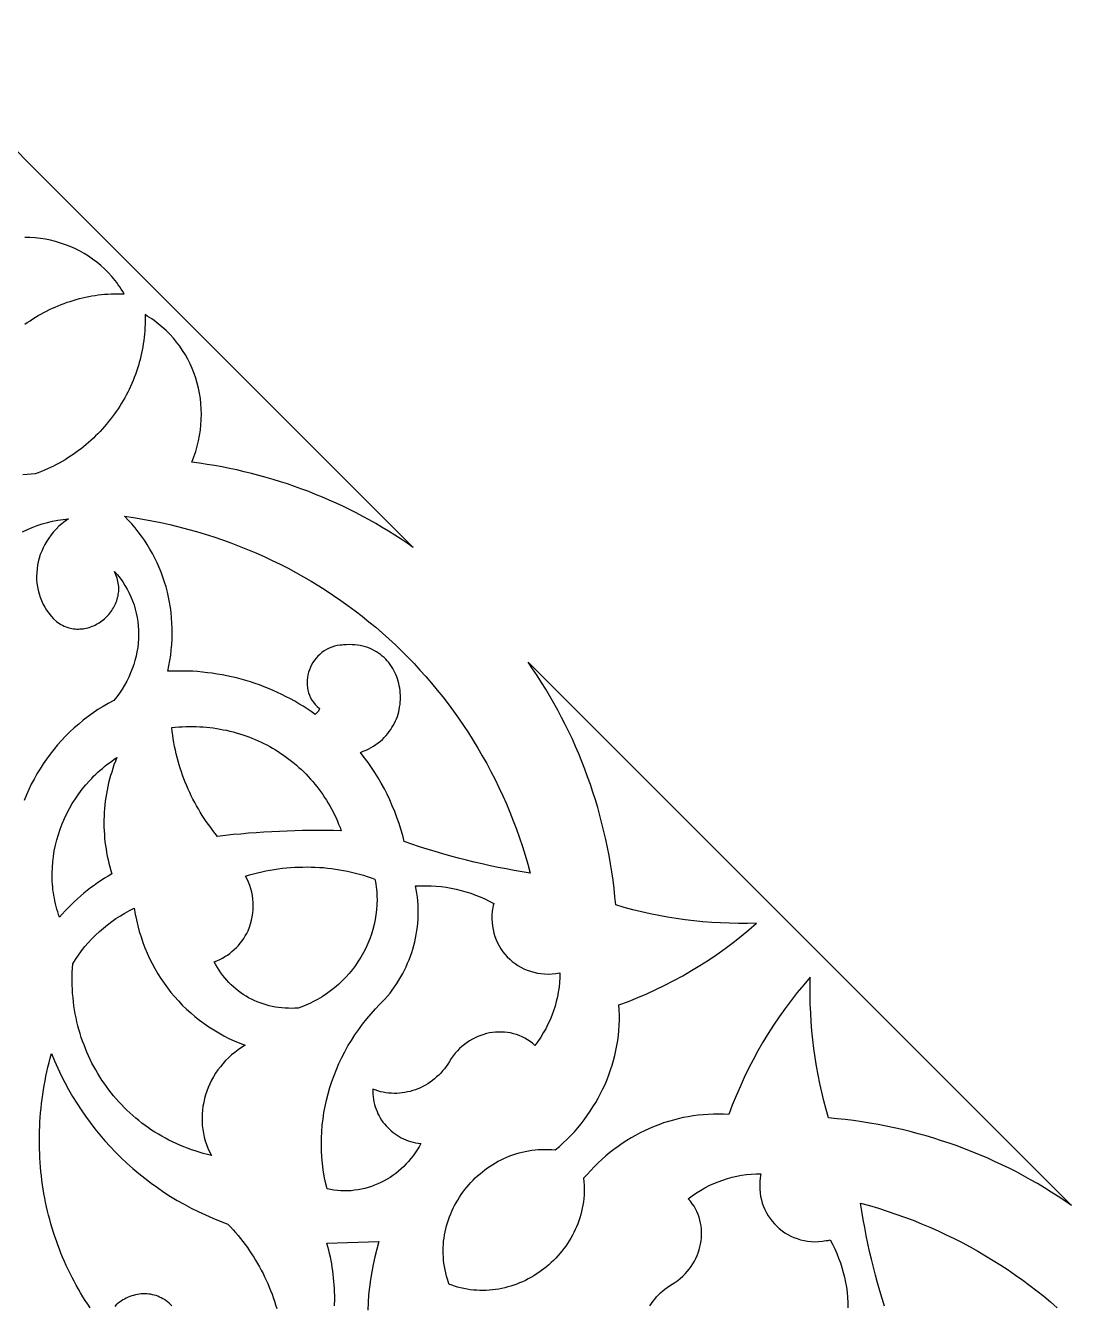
# Model space of a CAD drawing. Extents: x 1908 to 2928, y -299 to 721.
# Drawn here: x 2110.3 to 2210.1, y -57.4 to 64.8 of the extents above; entities that cross this region are included whole.
import ezdxf

# ---------------------------------------------------------------- set-up
doc = ezdxf.new("R2010")
doc.units = 0
doc.layers.add('BITMAP_LAYER', color=18, linetype='CONTINUOUS')

msp = doc.modelspace()

# ---------------------------------------------------------------- linework, layer by layer
at = {"layer": 'BITMAP_LAYER'}
for points in [[(2097.51, 64.77), (2122.42, 39.86), (2147.33, 14.96), (2146.75, 15.36), (2146.16, 15.76), (2145.56, 16.14), (2144.96, 16.52), (2144.36, 16.88), (2143.75, 17.24), (2143.13, 17.59), (2142.51, 17.93), (2141.88, 18.26), (2141.25, 18.58), (2140.61, 18.89), (2139.97, 19.19), (2139.32, 19.48), (2138.67, 19.76), (2138.01, 20.03), (2137.35, 20.29), (2136.68, 20.54), (2136.01, 20.78), (2135.34, 21.02), (2134.66, 21.24), (2133.97, 21.45), (2133.28, 21.65), (2132.59, 21.84), (2131.9, 22.02), (2131.2, 22.19), (2130.5, 22.36), (2129.79, 22.51), (2129.08, 22.65), (2128.37, 22.77), (2127.65, 22.89), (2126.93, 23), (2126.21, 23.1), (2126.31, 23.35), (2126.4, 23.61), (2126.49, 23.86), (2126.57, 24.11), (2126.65, 24.37), (2126.72, 24.63), (2126.84, 25.14), (2126.94, 25.65), (2127.01, 26.16), (2127.07, 26.67), (2127.1, 27.18), (2127.11, 27.69), (2127.1, 28.19), (2127.06, 28.69), (2127.01, 29.19), (2126.93, 29.68), (2126.83, 30.17), (2126.72, 30.65), (2126.58, 31.12), (2126.42, 31.58), (2126.24, 32.04), (2126.04, 32.49), (2125.82, 32.93), (2125.58, 33.35), (2125.32, 33.77), (2125.05, 34.17), (2124.75, 34.57), (2124.44, 34.95), (2124.1, 35.31), (2123.75, 35.66), (2123.38, 36), (2123, 36.32), (2122.59, 36.62), (2122.38, 36.77), (2122.17, 36.91), (2121.95, 37.05), (2121.73, 37.18), (2121.74, 36.87), (2121.74, 36.56), (2121.74, 36.25), (2121.72, 35.94), (2121.71, 35.63), (2121.68, 35.32), (2121.65, 35.02), (2121.61, 34.71), (2121.57, 34.41), (2121.52, 34.11), (2121.47, 33.8), (2121.41, 33.51), (2121.34, 33.21), (2121.26, 32.91), (2121.18, 32.62), (2121.1, 32.32), (2121.01, 32.03), (2120.91, 31.74), (2120.81, 31.46), (2120.7, 31.17), (2120.59, 30.89), (2120.47, 30.61), (2120.34, 30.33), (2120.22, 30.05), (2120.08, 29.78), (2119.94, 29.51), (2119.79, 29.24), (2119.64, 28.98), (2119.49, 28.72), (2119.33, 28.46), (2119.16, 28.2), (2118.99, 27.95), (2118.81, 27.7), (2118.63, 27.45), (2118.45, 27.21), (2118.26, 26.97), (2118.06, 26.73), (2117.86, 26.5), (2117.66, 26.27), (2117.45, 26.04), (2117.24, 25.82), (2117.02, 25.61), (2116.8, 25.39), (2116.57, 25.18), (2116.34, 24.98), (2116.11, 24.78), (2115.87, 24.58), (2115.63, 24.39), (2115.38, 24.2), (2115.13, 24.02), (2114.88, 23.84), (2114.62, 23.66), (2114.36, 23.5), (2114.1, 23.33), (2113.83, 23.17), (2113.55, 23.02), (2113.28, 22.87), (2113, 22.73), (2112.72, 22.59), (2112.43, 22.45), (2112.14, 22.33), (2111.85, 22.21), (2111.55, 22.09), (2111.25, 21.98), (2110.86, 21.96), (2110.47, 21.93), (2110.08, 21.89)], [(2110.25, 36.26), (2110.5, 36.43), (2110.76, 36.6), (2111.01, 36.77), (2111.27, 36.93), (2111.53, 37.09), (2111.8, 37.24), (2112.07, 37.38), (2112.34, 37.52), (2112.61, 37.66), (2112.89, 37.79), (2113.16, 37.91), (2113.45, 38.03), (2113.73, 38.14), (2114.01, 38.25), (2114.3, 38.36), (2114.59, 38.45), (2114.88, 38.54), (2115.17, 38.63), (2115.47, 38.71), (2115.76, 38.78), (2116.06, 38.85), (2116.36, 38.91), (2116.66, 38.97), (2116.97, 39.01), (2117.27, 39.06), (2117.57, 39.09), (2117.88, 39.13), (2118.19, 39.15), (2118.5, 39.17), (2118.8, 39.18), (2119.11, 39.18), (2119.42, 39.18), (2119.74, 39.17), (2119.6, 39.39), (2119.47, 39.61), (2119.33, 39.83), (2119.18, 40.03), (2119.03, 40.24), (2118.88, 40.44), (2118.56, 40.83), (2118.22, 41.2), (2117.87, 41.55), (2117.5, 41.88), (2117.12, 42.19), (2116.73, 42.49), (2116.33, 42.77), (2115.91, 43.02), (2115.48, 43.26), (2115.04, 43.48), (2114.6, 43.68), (2114.14, 43.86), (2113.68, 44.02), (2113.2, 44.16), (2112.72, 44.28), (2112.24, 44.38), (2111.75, 44.45), (2111.25, 44.51), (2110.75, 44.54), (2110.25, 44.55)], [(2110.05, 16.46), (2110.51, 16.67), (2110.97, 16.87), (2111.44, 17.05), (2111.92, 17.21), (2112.41, 17.35), (2112.91, 17.47), (2113.41, 17.56), (2113.92, 17.64), (2114.17, 17.66), (2114.43, 17.69), (2114.11, 17.46), (2113.8, 17.23), (2113.52, 16.98), (2113.25, 16.72), (2113, 16.44), (2112.76, 16.16), (2112.55, 15.86), (2112.35, 15.56), (2112.17, 15.25), (2112.01, 14.93), (2111.87, 14.61), (2111.74, 14.28), (2111.64, 13.94), (2111.55, 13.6), (2111.48, 13.26), (2111.43, 12.92), (2111.4, 12.57), (2111.39, 12.23), (2111.39, 11.88), (2111.42, 11.54), (2111.47, 11.2), (2111.53, 10.87), (2111.62, 10.53), (2111.72, 10.21), (2111.85, 9.89), (2111.99, 9.57), (2112.16, 9.27), (2112.34, 8.97), (2112.54, 8.69), (2112.77, 8.41), (2113.01, 8.14), (2113.28, 7.89), (2113.42, 7.79), (2113.57, 7.69), (2113.71, 7.61), (2113.86, 7.53), (2114.01, 7.46), (2114.16, 7.39), (2114.31, 7.34), (2114.46, 7.29), (2114.61, 7.26), (2114.76, 7.22), (2114.91, 7.2), (2115.06, 7.18), (2115.22, 7.17), (2115.37, 7.17), (2115.52, 7.18), (2115.67, 7.19), (2115.82, 7.2), (2115.97, 7.23), (2116.11, 7.26), (2116.26, 7.29), (2116.4, 7.33), (2116.55, 7.38), (2116.69, 7.44), (2116.83, 7.49), (2116.96, 7.56), (2117.1, 7.63), (2117.36, 7.78), (2117.61, 7.95), (2117.85, 8.14), (2118.07, 8.35), (2118.28, 8.57), (2118.47, 8.81), (2118.56, 8.93), (2118.64, 9.06), (2118.72, 9.19), (2118.79, 9.32), (2118.86, 9.46), (2118.93, 9.59), (2118.98, 9.73), (2119.04, 9.88), (2119.08, 10.02), (2119.12, 10.17), (2119.16, 10.31), (2119.18, 10.46), (2119.2, 10.62), (2119.22, 10.77), (2119.23, 10.92), (2119.23, 11.08), (2119.22, 11.23), (2119.21, 11.39), (2119.18, 11.55), (2119.15, 11.71), (2119.12, 11.87), (2119.07, 12.03), (2119.02, 12.18), (2118.96, 12.34), (2118.88, 12.5), (2118.81, 12.66), (2119.09, 12.34), (2119.35, 12.02), (2119.6, 11.68), (2119.82, 11.33), (2120.03, 10.97), (2120.22, 10.61), (2120.39, 10.24), (2120.55, 9.86), (2120.68, 9.47), (2120.8, 9.08), (2120.9, 8.68), (2120.98, 8.28), (2121.04, 7.88), (2121.08, 7.47), (2121.11, 7.06), (2121.12, 6.65), (2121.1, 6.24), (2121.07, 5.83), (2121.03, 5.41), (2120.96, 5), (2120.88, 4.59), (2120.77, 4.18), (2120.65, 3.78), (2120.51, 3.37), (2120.36, 2.98), (2120.18, 2.58), (2119.99, 2.2), (2119.77, 1.81), (2119.54, 1.44), (2119.29, 1.07), (2119.03, 0.71), (2118.74, 0.36), (2118.23, 0.08), (2117.73, -0.21), (2117.24, -0.52), (2116.76, -0.84), (2116.3, -1.18), (2115.84, -1.53), (2115.4, -1.89), (2114.97, -2.27), (2114.55, -2.65), (2114.15, -3.05), (2113.76, -3.47), (2113.38, -3.89), (2113.02, -4.33), (2112.67, -4.77), (2112.33, -5.23), (2112.01, -5.69), (2111.71, -6.17), (2111.42, -6.65), (2111.14, -7.14), (2110.88, -7.64), (2110.64, -8.15), (2110.41, -8.66), (2110.2, -9.19)], [(2116.5, -57.62), (2116.26, -57.27), (2116.03, -56.91), (2115.8, -56.55), (2115.58, -56.19), (2115.37, -55.82), (2115.16, -55.45), (2114.96, -55.08), (2114.77, -54.71), (2114.58, -54.33), (2114.39, -53.95), (2114.21, -53.57), (2114.04, -53.18), (2113.87, -52.79), (2113.71, -52.4), (2113.56, -52.01), (2113.41, -51.61), (2113.27, -51.21), (2113.13, -50.81), (2113, -50.41), (2112.87, -50.01), (2112.75, -49.6), (2112.64, -49.19), (2112.53, -48.78), (2112.43, -48.37), (2112.34, -47.96), (2112.25, -47.54), (2112.17, -47.13), (2112.09, -46.71), (2112.02, -46.29), (2111.95, -45.87), (2111.9, -45.44), (2111.84, -45.02), (2111.8, -44.6), (2111.76, -44.17), (2111.72, -43.74), (2111.7, -43.31), (2111.68, -42.89), (2111.66, -42.46), (2111.65, -42.02), (2111.65, -41.59), (2111.65, -41.16), (2111.66, -40.73), (2111.68, -40.29), (2111.7, -39.86), (2111.73, -39.43), (2111.76, -38.99), (2111.81, -38.56), (2111.85, -38.12), (2111.91, -37.69), (2111.97, -37.25), (2112.04, -36.82), (2112.11, -36.38), (2112.19, -35.95), (2112.27, -35.51), (2112.37, -35.08), (2112.47, -34.64), (2112.57, -34.21), (2112.68, -33.77), (2112.8, -33.34), (2113.1, -34.05), (2113.41, -34.75), (2113.74, -35.43), (2114.08, -36.11), (2114.44, -36.78), (2114.82, -37.43), (2115.22, -38.07), (2115.63, -38.7), (2116.06, -39.32), (2116.5, -39.93), (2116.95, -40.52), (2117.43, -41.1), (2117.91, -41.67), (2118.41, -42.22), (2118.93, -42.76), (2119.46, -43.29), (2120, -43.8), (2120.56, -44.3), (2121.13, -44.78), (2121.71, -45.25), (2122.31, -45.7), (2122.92, -46.14), (2123.54, -46.56), (2124.17, -46.97), (2124.81, -47.36), (2125.47, -47.73), (2126.13, -48.09), (2126.81, -48.43), (2127.5, -48.75), (2128.2, -49.06), (2128.91, -49.35), (2129.62, -49.62), (2129.88, -49.89), (2130.13, -50.16), (2130.37, -50.43), (2130.61, -50.71), (2130.84, -50.99), (2131.06, -51.28), (2131.28, -51.57), (2131.5, -51.86), (2131.7, -52.16), (2131.9, -52.46), (2132.1, -52.76), (2132.29, -53.07), (2132.47, -53.38), (2132.65, -53.69), (2132.82, -54.01), (2132.99, -54.33), (2133.14, -54.65), (2133.3, -54.97), (2133.44, -55.3), (2133.58, -55.63), (2133.72, -55.96), (2133.85, -56.3), (2133.97, -56.64), (2134.08, -56.98), (2134.19, -57.32), (2134.3, -57.66)], [(2169.91, -57.42), (2170.06, -57.2), (2170.21, -56.98), (2170.38, -56.77), (2170.55, -56.57), (2170.73, -56.37), (2170.93, -56.18), (2171.13, -56), (2171.34, -55.82), (2171.56, -55.66), (2171.79, -55.5), (2172.03, -55.35), (2172.3, -55.18), (2172.57, -55), (2172.81, -54.8), (2173.05, -54.6), (2173.27, -54.38), (2173.47, -54.15), (2173.67, -53.92), (2173.84, -53.68), (2174.01, -53.42), (2174.16, -53.17), (2174.29, -52.9), (2174.42, -52.63), (2174.52, -52.36), (2174.61, -52.08), (2174.69, -51.8), (2174.75, -51.52), (2174.8, -51.23), (2174.83, -50.95), (2174.84, -50.66), (2174.84, -50.37), (2174.83, -50.09), (2174.8, -49.8), (2174.75, -49.52), (2174.68, -49.24), (2174.6, -48.96), (2174.51, -48.69), (2174.39, -48.43), (2174.26, -48.17), (2174.12, -47.91), (2173.95, -47.67), (2173.77, -47.43), (2173.57, -47.2), (2173.96, -46.91), (2174.35, -46.65), (2174.75, -46.4), (2175.16, -46.17), (2175.58, -45.95), (2176, -45.75), (2176.43, -45.58), (2176.87, -45.42), (2177.31, -45.27), (2177.76, -45.15), (2178.21, -45.05), (2178.66, -44.96), (2179.12, -44.9), (2179.58, -44.85), (2180.04, -44.82), (2180.5, -44.82), (2180.47, -45), (2180.44, -45.19), (2180.4, -45.56), (2180.39, -45.92), (2180.39, -46.27), (2180.42, -46.62), (2180.48, -46.97), (2180.55, -47.3), (2180.64, -47.62), (2180.75, -47.94), (2180.88, -48.24), (2181.03, -48.54), (2181.2, -48.82), (2181.38, -49.09), (2181.58, -49.35), (2181.79, -49.6), (2182.02, -49.83), (2182.26, -50.05), (2182.52, -50.25), (2182.78, -50.44), (2183.06, -50.61), (2183.36, -50.76), (2183.66, -50.89), (2183.97, -51.01), (2184.29, -51.11), (2184.62, -51.19), (2184.96, -51.24), (2185.3, -51.28), (2185.65, -51.3), (2186.01, -51.29), (2186.37, -51.26), (2186.55, -51.23), (2186.74, -51.2), (2186.92, -51.17), (2187.11, -51.13), (2187.34, -51.55), (2187.55, -51.98), (2187.74, -52.42), (2187.92, -52.86), (2188.09, -53.31), (2188.24, -53.77), (2188.37, -54.23), (2188.48, -54.7), (2188.58, -55.18), (2188.66, -55.65), (2188.72, -56.13), (2188.77, -56.62), (2188.8, -57.11), (2188.81, -57.6)], [(2192.29, -57.46), (2192.06, -56.72), (2191.84, -55.98), (2191.63, -55.23), (2191.43, -54.49), (2191.24, -53.73), (2191.06, -52.98), (2190.88, -52.22), (2190.71, -51.46), (2190.56, -50.7), (2190.41, -49.94), (2190.27, -49.17), (2190.14, -48.4), (2190.02, -47.63), (2190.87, -47.86), (2191.72, -48.11), (2192.55, -48.38), (2193.38, -48.66), (2194.2, -48.95), (2195.02, -49.26), (2195.82, -49.58), (2196.62, -49.92), (2197.41, -50.26), (2198.19, -50.63), (2198.96, -51), (2199.72, -51.39), (2200.47, -51.8), (2201.22, -52.21), (2201.95, -52.64), (2202.68, -53.08), (2203.39, -53.53), (2204.1, -54), (2204.8, -54.48), (2205.49, -54.97), (2206.16, -55.47), (2206.83, -55.99), (2207.49, -56.51), (2208.13, -57.05), (2208.77, -57.6)], [(2139.81, -57.43), (2139.83, -56.76), (2139.83, -56.43), (2139.82, -56.09), (2139.8, -55.76), (2139.79, -55.42), (2139.76, -55.09), (2139.73, -54.76), (2139.69, -54.42), (2139.65, -54.09), (2139.6, -53.76), (2139.55, -53.42), (2139.48, -53.09), (2139.42, -52.76), (2139.34, -52.43), (2139.27, -52.1), (2139.18, -51.78), (2139.09, -51.45), (2144.05, -51.29), (2143.84, -52.01), (2143.66, -52.73), (2143.5, -53.46), (2143.36, -54.19), (2143.25, -54.92), (2143.15, -55.65), (2143.07, -56.38), (2143.02, -57.11), (2142.99, -57.85)], [(2124.3, -57.43), (2124.17, -57.3), (2124.03, -57.17), (2123.89, -57.05), (2123.74, -56.94), (2123.59, -56.83), (2123.44, -56.74), (2123.28, -56.65), (2123.11, -56.58), (2122.95, -56.51), (2122.78, -56.45), (2122.61, -56.4), (2122.43, -56.36), (2122.26, -56.32), (2122.08, -56.3), (2121.9, -56.28), (2121.72, -56.28), (2121.54, -56.28), (2121.36, -56.29), (2121.18, -56.31), (2121, -56.34), (2120.82, -56.37), (2120.64, -56.42), (2120.46, -56.47), (2120.28, -56.53), (2120.11, -56.6), (2119.94, -56.68), (2119.77, -56.77), (2119.61, -56.86), (2119.44, -56.97), (2119.29, -57.08), (2119.13, -57.2), (2118.98, -57.33), (2118.84, -57.47)]]:
    msp.add_lwpolyline(points, dxfattribs=at)
for points in [[(2120.64, 17.81), (2121.52, 17.66), (2122.39, 17.5), (2123.25, 17.33), (2124.11, 17.14), (2124.96, 16.93), (2125.8, 16.71), (2126.64, 16.48), (2127.47, 16.23), (2128.3, 15.97), (2129.11, 15.69), (2129.92, 15.4), (2130.72, 15.09), (2131.52, 14.77), (2132.31, 14.44), (2133.09, 14.09), (2133.86, 13.73), (2134.62, 13.36), (2135.38, 12.97), (2136.12, 12.57), (2136.86, 12.16), (2137.59, 11.73), (2138.31, 11.29), (2139.02, 10.84), (2139.73, 10.38), (2140.42, 9.9), (2141.1, 9.41), (2141.78, 8.91), (2142.44, 8.4), (2143.1, 7.87), (2143.75, 7.34), (2144.38, 6.79), (2145.01, 6.23), (2145.62, 5.66), (2146.22, 5.08), (2146.82, 4.48), (2147.4, 3.88), (2147.97, 3.26), (2148.53, 2.64), (2149.08, 2), (2149.62, 1.35), (2150.15, 0.7), (2150.66, 0.03), (2151.16, -0.65), (2151.65, -1.33), (2152.13, -2.03), (2152.6, -2.74), (2153.05, -3.46), (2153.49, -4.18), (2153.92, -4.92), (2154.34, -5.66), (2154.74, -6.41), (2155.13, -7.18), (2155.51, -7.95), (2155.87, -8.73), (2156.22, -9.51), (2156.55, -10.31), (2156.87, -11.12), (2157.18, -11.93), (2157.47, -12.75), (2157.75, -13.58), (2158.02, -14.42), (2158.27, -15.26), (2158.5, -16.11), (2157.73, -15.99), (2156.96, -15.86), (2156.2, -15.72), (2155.43, -15.57), (2154.67, -15.42), (2153.91, -15.25), (2153.15, -15.08), (2152.4, -14.89), (2151.65, -14.7), (2150.9, -14.5), (2150.15, -14.29), (2149.41, -14.07), (2148.67, -13.84), (2147.93, -13.6), (2147.2, -13.36), (2146.47, -13.1), (2146.32, -12.52), (2146.15, -11.94), (2145.97, -11.37), (2145.77, -10.8), (2145.56, -10.24), (2145.33, -9.69), (2145.09, -9.14), (2144.84, -8.6), (2144.57, -8.07), (2144.28, -7.55), (2143.98, -7.04), (2143.67, -6.53), (2143.35, -6.03), (2143.01, -5.55), (2142.65, -5.07), (2142.29, -4.6), (2142.56, -4.49), (2142.82, -4.38), (2143.08, -4.26), (2143.32, -4.13), (2143.55, -3.99), (2143.77, -3.84), (2143.98, -3.69), (2144.19, -3.52), (2144.38, -3.36), (2144.56, -3.18), (2144.73, -3), (2144.89, -2.81), (2145.04, -2.62), (2145.18, -2.42), (2145.3, -2.22), (2145.42, -2.02), (2145.53, -1.81), (2145.63, -1.6), (2145.73, -1.38), (2145.81, -1.16), (2145.88, -0.94), (2145.94, -0.72), (2145.99, -0.49), (2146.03, -0.27), (2146.07, -0.04), (2146.09, 0.19), (2146.11, 0.42), (2146.11, 0.64), (2146.11, 0.87), (2146.09, 1.1), (2146.07, 1.32), (2146.04, 1.54), (2146, 1.77), (2145.95, 1.99), (2145.9, 2.2), (2145.83, 2.41), (2145.75, 2.62), (2145.67, 2.83), (2145.58, 3.03), (2145.48, 3.23), (2145.37, 3.42), (2145.25, 3.61), (2145.13, 3.79), (2144.99, 3.97), (2144.85, 4.13), (2144.7, 4.3), (2144.54, 4.45), (2144.37, 4.6), (2144.2, 4.74), (2144.02, 4.87), (2143.82, 5), (2143.63, 5.11), (2143.42, 5.22), (2143.21, 5.31), (2142.98, 5.4), (2142.76, 5.47), (2142.52, 5.54), (2142.27, 5.59), (2142.02, 5.63), (2141.76, 5.66), (2141.5, 5.68), (2141.22, 5.69), (2140.94, 5.68), (2140.66, 5.66), (2140.51, 5.65), (2140.36, 5.64), (2140.08, 5.59), (2139.81, 5.53), (2139.55, 5.44), (2139.3, 5.34), (2139.06, 5.22), (2138.83, 5.08), (2138.62, 4.93), (2138.42, 4.76), (2138.23, 4.58), (2138.06, 4.39), (2137.9, 4.19), (2137.76, 3.98), (2137.63, 3.76), (2137.52, 3.53), (2137.42, 3.29), (2137.34, 3.05), (2137.28, 2.81), (2137.23, 2.56), (2137.2, 2.32), (2137.19, 2.07), (2137.2, 1.82), (2137.23, 1.57), (2137.27, 1.33), (2137.34, 1.08), (2137.43, 0.85), (2137.53, 0.62), (2137.66, 0.4), (2137.81, 0.18), (2137.98, -0.02), (2138.17, -0.22), (2138.39, -0.4), (2138.36, -0.49), (2138.32, -0.57), (2138.28, -0.65), (2138.22, -0.72), (2138.17, -0.79), (2138.1, -0.86), (2138.04, -0.92), (2137.96, -0.97), (2137.58, -0.71), (2137.2, -0.45), (2136.81, -0.19), (2136.42, 0.05), (2136.02, 0.28), (2135.61, 0.51), (2135.21, 0.72), (2134.79, 0.93), (2134.38, 1.13), (2133.95, 1.32), (2133.53, 1.5), (2133.1, 1.67), (2132.67, 1.84), (2132.23, 1.99), (2131.79, 2.13), (2131.34, 2.27), (2130.9, 2.39), (2130.45, 2.51), (2129.99, 2.62), (2129.54, 2.72), (2129.08, 2.81), (2128.62, 2.88), (2128.15, 2.95), (2127.69, 3.01), (2127.22, 3.07), (2126.75, 3.11), (2126.28, 3.14), (2125.81, 3.16), (2125.33, 3.17), (2124.85, 3.17), (2124.38, 3.17), (2123.9, 3.15), (2124.01, 3.66), (2124.1, 4.18), (2124.18, 4.69), (2124.24, 5.2), (2124.28, 5.71), (2124.31, 6.23), (2124.32, 6.73), (2124.32, 7.24), (2124.3, 7.75), (2124.27, 8.25), (2124.22, 8.75), (2124.15, 9.24), (2124.07, 9.74), (2123.98, 10.23), (2123.87, 10.71), (2123.74, 11.19), (2123.6, 11.66), (2123.44, 12.13), (2123.27, 12.6), (2123.09, 13.05), (2122.89, 13.5), (2122.67, 13.95), (2122.45, 14.38), (2122.2, 14.81), (2121.95, 15.23), (2121.68, 15.65), (2121.39, 16.05), (2121.09, 16.45), (2120.78, 16.84), (2120.46, 17.21), (2120.12, 17.58), (2119.76, 17.94)], [(2184.21, -21.92), (2210.13, -47.85), (2209.5, -47.41), (2208.86, -46.98), (2208.21, -46.57), (2207.56, -46.16), (2206.9, -45.76), (2206.23, -45.38), (2205.56, -45.01), (2204.88, -44.64), (2204.19, -44.29), (2203.5, -43.95), (2202.8, -43.63), (2202.09, -43.31), (2201.38, -43.01), (2200.67, -42.71), (2199.94, -42.43), (2199.22, -42.16), (2198.48, -41.9), (2197.75, -41.66), (2197.01, -41.42), (2196.26, -41.2), (2195.51, -40.99), (2194.75, -40.79), (2193.99, -40.6), (2193.23, -40.43), (2192.46, -40.27), (2191.68, -40.12), (2190.91, -39.98), (2190.13, -39.86), (2189.34, -39.74), (2188.56, -39.64), (2187.77, -39.56), (2186.97, -39.48), (2186.74, -38.67), (2186.52, -37.85), (2186.32, -37.03), (2186.14, -36.21), (2185.97, -35.38), (2185.82, -34.54), (2185.68, -33.71), (2185.56, -32.86), (2185.46, -32.02), (2185.38, -31.17), (2185.31, -30.32), (2185.26, -29.47), (2185.22, -28.62), (2185.2, -27.76), (2185.2, -26.9), (2185.22, -26.04), (2184.59, -26.77), (2183.98, -27.52), (2183.39, -28.28), (2182.81, -29.05), (2182.25, -29.84), (2181.72, -30.63), (2181.2, -31.44), (2180.7, -32.26), (2180.22, -33.09), (2179.76, -33.93), (2179.32, -34.78), (2178.9, -35.64), (2178.51, -36.51), (2178.13, -37.39), (2177.77, -38.27), (2177.44, -39.17), (2176.95, -39.14), (2176.46, -39.13), (2175.98, -39.13), (2175.49, -39.15), (2175.01, -39.18), (2174.52, -39.23), (2174.04, -39.29), (2173.57, -39.37), (2173.09, -39.46), (2172.62, -39.57), (2172.15, -39.69), (2171.68, -39.83), (2171.22, -39.97), (2170.76, -40.14), (2170.31, -40.31), (2169.86, -40.5), (2169.41, -40.71), (2168.97, -40.92), (2168.54, -41.15), (2168.12, -41.39), (2167.7, -41.65), (2167.28, -41.92), (2166.88, -42.2), (2166.48, -42.49), (2166.09, -42.79), (2165.7, -43.11), (2165.33, -43.44), (2164.96, -43.78), (2164.61, -44.13), (2164.26, -44.49), (2163.92, -44.87), (2163.59, -45.25), (2163.62, -45.58), (2163.64, -45.91), (2163.65, -46.23), (2163.64, -46.55), (2163.63, -46.87), (2163.6, -47.19), (2163.56, -47.5), (2163.51, -47.81), (2163.46, -48.11), (2163.39, -48.42), (2163.31, -48.71), (2163.22, -49.01), (2163.13, -49.3), (2163.02, -49.59), (2162.91, -49.87), (2162.79, -50.15), (2162.66, -50.42), (2162.52, -50.69), (2162.37, -50.96), (2162.21, -51.22), (2162.05, -51.47), (2161.88, -51.72), (2161.7, -51.96), (2161.52, -52.2), (2161.32, -52.43), (2161.12, -52.66), (2160.92, -52.88), (2160.71, -53.09), (2160.49, -53.3), (2160.27, -53.5), (2160.04, -53.7), (2159.8, -53.88), (2159.56, -54.06), (2159.32, -54.24), (2159.07, -54.4), (2158.82, -54.56), (2158.56, -54.71), (2158.29, -54.85), (2158.03, -54.99), (2157.76, -55.12), (2157.48, -55.23), (2157.21, -55.34), (2156.92, -55.45), (2156.64, -55.54), (2156.35, -55.62), (2156.06, -55.7), (2155.77, -55.76), (2155.48, -55.82), (2155.18, -55.86), (2154.89, -55.9), (2154.59, -55.93), (2154.29, -55.95), (2153.98, -55.95), (2153.68, -55.95), (2153.38, -55.94), (2153.07, -55.91), (2152.77, -55.88), (2152.46, -55.83), (2152.16, -55.77), (2151.85, -55.71), (2151.55, -55.63), (2151.25, -55.54), (2150.95, -55.43), (2150.77, -55.37), (2150.7, -55.19), (2150.6, -54.89), (2150.51, -54.58), (2150.43, -54.28), (2150.36, -53.97), (2150.3, -53.67), (2150.26, -53.36), (2150.22, -53.06), (2150.2, -52.76), (2150.18, -52.45), (2150.18, -52.15), (2150.19, -51.85), (2150.2, -51.55), (2150.23, -51.25), (2150.27, -50.95), (2150.31, -50.65), (2150.37, -50.36), (2150.44, -50.07), (2150.51, -49.78), (2150.59, -49.49), (2150.69, -49.21), (2150.79, -48.93), (2150.9, -48.65), (2151.02, -48.38), (2151.14, -48.1), (2151.28, -47.84), (2151.42, -47.58), (2151.57, -47.32), (2151.73, -47.06), (2151.9, -46.81), (2152.07, -46.57), (2152.25, -46.33), (2152.44, -46.09), (2152.63, -45.87), (2152.83, -45.64), (2153.04, -45.42), (2153.25, -45.21), (2153.47, -45.01), (2153.7, -44.81), (2153.93, -44.62), (2154.17, -44.43), (2154.41, -44.25), (2154.66, -44.08), (2154.92, -43.92), (2155.18, -43.76), (2155.44, -43.62), (2155.71, -43.48), (2155.98, -43.35), (2156.26, -43.22), (2156.54, -43.11), (2156.83, -43), (2157.12, -42.91), (2157.42, -42.82), (2157.72, -42.74), (2158.02, -42.68), (2158.33, -42.62), (2158.63, -42.57), (2158.95, -42.53), (2159.26, -42.51), (2159.58, -42.49), (2159.9, -42.49), (2160.23, -42.49), (2160.55, -42.51), (2160.88, -42.54), (2161.27, -42.21), (2161.64, -41.87), (2162, -41.53), (2162.36, -41.17), (2162.7, -40.8), (2163.02, -40.43), (2163.34, -40.05), (2163.65, -39.66), (2163.94, -39.26), (2164.22, -38.85), (2164.48, -38.44), (2164.74, -38.02), (2164.98, -37.59), (2165.21, -37.16), (2165.43, -36.72), (2165.63, -36.28), (2165.82, -35.83), (2166, -35.37), (2166.16, -34.91), (2166.31, -34.45), (2166.44, -33.99), (2166.56, -33.52), (2166.67, -33.04), (2166.76, -32.57), (2166.84, -32.09), (2166.9, -31.61), (2166.95, -31.13), (2166.98, -30.64), (2167, -30.16), (2167, -29.67), (2166.99, -29.18), (2166.96, -28.7), (2167.86, -28.36), (2168.75, -28), (2169.62, -27.63), (2170.49, -27.23), (2171.35, -26.81), (2172.2, -26.37), (2173.04, -25.91), (2173.87, -25.43), (2174.69, -24.93), (2175.5, -24.42), (2176.3, -23.88), (2177.08, -23.32), (2177.85, -22.75), (2178.61, -22.15), (2179.36, -21.54), (2180.09, -20.91), (2179.23, -20.93), (2178.37, -20.93), (2177.52, -20.91), (2176.66, -20.88), (2175.81, -20.82), (2174.96, -20.76), (2174.11, -20.67), (2173.27, -20.57), (2172.43, -20.45), (2171.59, -20.32), (2170.76, -20.16), (2169.93, -20), (2169.1, -19.81), (2168.28, -19.61), (2167.46, -19.39), (2166.65, -19.16), (2166.58, -18.37), (2166.49, -17.58), (2166.39, -16.79), (2166.28, -16), (2166.15, -15.22), (2166.01, -14.45), (2165.87, -13.68), (2165.7, -12.91), (2165.53, -12.14), (2165.34, -11.38), (2165.14, -10.63), (2164.93, -9.87), (2164.71, -9.13), (2164.48, -8.38), (2164.23, -7.65), (2163.97, -6.92), (2163.7, -6.19), (2163.42, -5.47), (2163.13, -4.75), (2162.82, -4.04), (2162.51, -3.34), (2162.18, -2.64), (2161.84, -1.94), (2161.49, -1.26), (2161.13, -0.58), (2160.75, 0.1), (2160.37, 0.77), (2159.97, 1.43), (2159.57, 2.08), (2159.15, 2.73), (2158.72, 3.37), (2158.28, 4)], [(2126.29, -2.13), (2126.62, -2.13), (2126.95, -2.15), (2127.28, -2.17), (2127.6, -2.19), (2127.93, -2.23), (2128.25, -2.27), (2128.57, -2.32), (2128.89, -2.37), (2129.2, -2.43), (2129.52, -2.49), (2129.83, -2.56), (2130.14, -2.64), (2130.44, -2.73), (2130.75, -2.82), (2131.05, -2.91), (2131.35, -3.02), (2131.64, -3.12), (2131.94, -3.24), (2132.23, -3.36), (2132.52, -3.48), (2132.8, -3.61), (2133.08, -3.75), (2133.36, -3.89), (2133.64, -4.04), (2133.91, -4.2), (2134.18, -4.36), (2134.44, -4.52), (2134.7, -4.69), (2134.96, -4.87), (2135.21, -5.05), (2135.46, -5.23), (2135.71, -5.43), (2135.95, -5.62), (2136.19, -5.82), (2136.42, -6.03), (2136.65, -6.24), (2136.88, -6.46), (2137.1, -6.68), (2137.31, -6.91), (2137.52, -7.14), (2137.73, -7.38), (2137.93, -7.62), (2138.13, -7.86), (2138.32, -8.11), (2138.51, -8.37), (2138.69, -8.62), (2138.87, -8.89), (2139.04, -9.16), (2139.21, -9.43), (2139.37, -9.71), (2139.52, -9.99), (2139.67, -10.27), (2139.82, -10.56), (2139.96, -10.85), (2140.09, -11.15), (2140.21, -11.45), (2140.34, -11.76), (2140.45, -12.07), (2139.72, -12.05), (2138.98, -12.05), (2138.24, -12.05), (2137.51, -12.05), (2136.77, -12.06), (2136.03, -12.08), (2135.3, -12.11), (2134.56, -12.14), (2133.82, -12.18), (2133.08, -12.22), (2132.35, -12.27), (2131.61, -12.32), (2130.87, -12.39), (2130.13, -12.45), (2129.4, -12.53), (2128.66, -12.61), (2128.43, -12.33), (2128.21, -12.06), (2128, -11.77), (2127.79, -11.49), (2127.58, -11.2), (2127.38, -10.9), (2127.19, -10.61), (2127, -10.3), (2126.82, -10), (2126.64, -9.69), (2126.47, -9.38), (2126.31, -9.07), (2126.15, -8.75), (2126, -8.43), (2125.85, -8.11), (2125.71, -7.78), (2125.57, -7.45), (2125.44, -7.12), (2125.32, -6.78), (2125.2, -6.45), (2125.09, -6.11), (2124.99, -5.77), (2124.89, -5.42), (2124.8, -5.07), (2124.71, -4.72), (2124.63, -4.37), (2124.56, -4.02), (2124.49, -3.67), (2124.43, -3.31), (2124.37, -2.95), (2124.33, -2.59), (2124.28, -2.23), (2124.62, -2.19), (2124.96, -2.17), (2125.29, -2.15), (2125.63, -2.13), (2125.96, -2.13)], [(2118.9, -5.44), (2118.77, -5.78), (2118.66, -6.12), (2118.55, -6.47), (2118.44, -6.81), (2118.35, -7.16), (2118.26, -7.51), (2118.18, -7.86), (2118.11, -8.21), (2118.05, -8.56), (2117.99, -8.91), (2117.94, -9.26), (2117.9, -9.61), (2117.87, -9.96), (2117.84, -10.32), (2117.82, -10.67), (2117.81, -11.02), (2117.81, -11.37), (2117.81, -11.72), (2117.83, -12.07), (2117.85, -12.42), (2117.88, -12.77), (2117.91, -13.12), (2117.96, -13.47), (2118.01, -13.81), (2118.07, -14.16), (2118.13, -14.5), (2118.21, -14.84), (2118.29, -15.18), (2118.38, -15.52), (2118.48, -15.86), (2118.58, -16.19), (2118.23, -16.4), (2117.88, -16.61), (2117.54, -16.83), (2117.2, -17.06), (2116.87, -17.29), (2116.54, -17.53), (2116.21, -17.78), (2115.9, -18.04), (2115.59, -18.31), (2115.28, -18.58), (2114.98, -18.85), (2114.69, -19.14), (2114.4, -19.43), (2114.12, -19.73), (2113.84, -20.03), (2113.57, -20.34), (2113.48, -20.08), (2113.4, -19.82), (2113.32, -19.56), (2113.25, -19.3), (2113.19, -19.04), (2113.13, -18.77), (2113.08, -18.51), (2113.03, -18.25), (2112.99, -17.98), (2112.95, -17.71), (2112.92, -17.45), (2112.9, -17.18), (2112.88, -16.91), (2112.87, -16.65), (2112.87, -16.11), (2112.89, -15.58), (2112.93, -15.05), (2112.99, -14.52), (2113.07, -13.99), (2113.18, -13.46), (2113.31, -12.94), (2113.46, -12.43), (2113.63, -11.92), (2113.82, -11.41), (2114.04, -10.92), (2114.27, -10.43), (2114.52, -9.95), (2114.79, -9.48), (2115.09, -9.02), (2115.4, -8.56), (2115.73, -8.12), (2116.08, -7.7), (2116.45, -7.28), (2116.64, -7.08), (2116.83, -6.88), (2117.03, -6.69), (2117.24, -6.49), (2117.45, -6.3), (2117.66, -6.12), (2117.88, -5.94), (2118.1, -5.76), (2118.33, -5.59), (2118.56, -5.42), (2118.79, -5.26), (2119.03, -5.1)], [(2137.59, -15.54), (2137.98, -15.55), (2138.37, -15.57), (2138.76, -15.6), (2139.15, -15.64), (2139.53, -15.69), (2139.92, -15.74), (2140.3, -15.8), (2140.68, -15.87), (2141.06, -15.95), (2141.44, -16.03), (2141.82, -16.12), (2142.2, -16.23), (2142.57, -16.33), (2142.94, -16.45), (2143.31, -16.57), (2143.67, -16.71), (2143.72, -16.95), (2143.76, -17.19), (2143.79, -17.43), (2143.82, -17.68), (2143.84, -17.92), (2143.85, -18.16), (2143.86, -18.4), (2143.87, -18.65), (2143.86, -19.13), (2143.82, -19.61), (2143.77, -20.09), (2143.69, -20.56), (2143.59, -21.03), (2143.47, -21.49), (2143.33, -21.95), (2143.17, -22.4), (2142.99, -22.85), (2142.79, -23.28), (2142.58, -23.71), (2142.34, -24.13), (2142.08, -24.54), (2141.81, -24.94), (2141.52, -25.32), (2141.21, -25.7), (2140.89, -26.06), (2140.55, -26.41), (2140.2, -26.74), (2139.82, -27.06), (2139.44, -27.36), (2139.04, -27.65), (2138.63, -27.92), (2138.2, -28.17), (2137.76, -28.41), (2137.53, -28.52), (2137.3, -28.62), (2137.07, -28.72), (2136.84, -28.82), (2136.6, -28.91), (2136.36, -29), (2136.04, -29.02), (2135.72, -29.03), (2135.41, -29.02), (2135.1, -29.01), (2134.79, -28.99), (2134.48, -28.95), (2134.18, -28.9), (2133.88, -28.84), (2133.58, -28.78), (2133.29, -28.7), (2133, -28.61), (2132.71, -28.51), (2132.43, -28.4), (2132.16, -28.28), (2131.89, -28.15), (2131.62, -28.01), (2131.37, -27.86), (2131.11, -27.7), (2130.87, -27.54), (2130.63, -27.36), (2130.39, -27.18), (2130.17, -26.98), (2129.95, -26.78), (2129.74, -26.57), (2129.53, -26.35), (2129.34, -26.12), (2129.15, -25.88), (2128.97, -25.64), (2128.8, -25.38), (2128.64, -25.12), (2128.48, -24.86), (2128.34, -24.58), (2128.6, -24.48), (2128.86, -24.36), (2129.11, -24.23), (2129.35, -24.09), (2129.59, -23.94), (2129.82, -23.78), (2130.03, -23.61), (2130.25, -23.42), (2130.45, -23.23), (2130.64, -23.02), (2130.82, -22.81), (2130.99, -22.59), (2131.15, -22.36), (2131.3, -22.12), (2131.44, -21.87), (2131.57, -21.62), (2131.69, -21.29), (2131.8, -20.96), (2131.89, -20.62), (2131.96, -20.29), (2132.01, -19.95), (2132.04, -19.61), (2132.06, -19.27), (2132.05, -18.94), (2132.02, -18.61), (2131.98, -18.27), (2131.92, -17.95), (2131.83, -17.62), (2131.73, -17.31), (2131.61, -17), (2131.47, -16.69), (2131.32, -16.4), (2131.71, -16.28), (2132.09, -16.18), (2132.48, -16.08), (2132.88, -15.99), (2133.27, -15.91), (2133.66, -15.84), (2134.05, -15.77), (2134.44, -15.71), (2134.84, -15.66), (2135.23, -15.62), (2135.62, -15.59), (2136.02, -15.56), (2136.41, -15.55), (2136.8, -15.54), (2137.2, -15.53)], [(2149.03, -17.33), (2149.51, -17.36), (2150, -17.41), (2150.48, -17.47), (2150.96, -17.55), (2151.43, -17.65), (2151.9, -17.77), (2152.36, -17.9), (2152.82, -18.04), (2153.27, -18.21), (2153.72, -18.39), (2154.15, -18.58), (2154.58, -18.8), (2155.01, -19.03), (2154.96, -19.21), (2154.93, -19.4), (2154.9, -19.58), (2154.87, -19.76), (2154.84, -20.12), (2154.84, -20.48), (2154.85, -20.83), (2154.89, -21.18), (2154.95, -21.51), (2155.02, -21.84), (2155.12, -22.16), (2155.24, -22.48), (2155.37, -22.78), (2155.53, -23.07), (2155.7, -23.35), (2155.88, -23.62), (2156.08, -23.87), (2156.3, -24.11), (2156.53, -24.34), (2156.78, -24.56), (2157.04, -24.75), (2157.31, -24.94), (2157.59, -25.1), (2157.89, -25.25), (2158.19, -25.38), (2158.51, -25.49), (2158.83, -25.59), (2159.17, -25.66), (2159.51, -25.71), (2159.86, -25.74), (2160.21, -25.75), (2160.58, -25.73), (2160.94, -25.69), (2161.13, -25.67), (2161.32, -25.63), (2161.31, -26.09), (2161.28, -26.55), (2161.24, -27.01), (2161.17, -27.47), (2161.08, -27.92), (2160.98, -28.37), (2160.86, -28.82), (2160.72, -29.26), (2160.56, -29.7), (2160.38, -30.13), (2160.18, -30.55), (2159.97, -30.97), (2159.74, -31.38), (2159.49, -31.78), (2159.22, -32.18), (2158.94, -32.56), (2158.71, -32.36), (2158.47, -32.18), (2158.22, -32.02), (2157.97, -31.87), (2157.71, -31.74), (2157.44, -31.63), (2157.17, -31.53), (2156.89, -31.45), (2156.61, -31.38), (2156.33, -31.34), (2156.05, -31.31), (2155.76, -31.29), (2155.47, -31.29), (2155.19, -31.3), (2154.9, -31.34), (2154.61, -31.38), (2154.33, -31.44), (2154.05, -31.52), (2153.77, -31.61), (2153.5, -31.72), (2153.23, -31.84), (2152.97, -31.97), (2152.71, -32.12), (2152.46, -32.29), (2152.21, -32.47), (2151.98, -32.66), (2151.75, -32.87), (2151.54, -33.09), (2151.33, -33.32), (2151.13, -33.57), (2150.95, -33.83), (2150.78, -34.1), (2150.63, -34.34), (2150.47, -34.57), (2150.31, -34.79), (2150.13, -35), (2149.95, -35.2), (2149.76, -35.4), (2149.56, -35.58), (2149.36, -35.76), (2149.15, -35.92), (2148.93, -36.08), (2148.71, -36.22), (2148.49, -36.36), (2148.25, -36.48), (2148.02, -36.6), (2147.78, -36.7), (2147.53, -36.79), (2147.28, -36.88), (2147.03, -36.95), (2146.78, -37.01), (2146.53, -37.06), (2146.27, -37.1), (2146.01, -37.12), (2145.75, -37.14), (2145.5, -37.14), (2145.24, -37.13), (2144.98, -37.11), (2144.72, -37.08), (2144.46, -37.04), (2144.21, -36.98), (2143.95, -36.91), (2143.7, -36.82), (2143.46, -36.73), (2143.46, -36.98), (2143.47, -37.23), (2143.5, -37.48), (2143.53, -37.72), (2143.58, -37.96), (2143.64, -38.19), (2143.7, -38.42), (2143.78, -38.65), (2143.87, -38.87), (2143.96, -39.08), (2144.07, -39.29), (2144.18, -39.49), (2144.31, -39.69), (2144.44, -39.88), (2144.58, -40.06), (2144.73, -40.24), (2144.89, -40.41), (2145.05, -40.57), (2145.22, -40.73), (2145.4, -40.87), (2145.59, -41.01), (2145.78, -41.14), (2145.98, -41.26), (2146.19, -41.38), (2146.4, -41.48), (2146.62, -41.57), (2146.84, -41.66), (2147.07, -41.73), (2147.31, -41.8), (2147.55, -41.85), (2147.79, -41.89), (2148.04, -41.93), (2147.88, -42.23), (2147.7, -42.53), (2147.51, -42.82), (2147.31, -43.1), (2147.1, -43.37), (2146.88, -43.63), (2146.66, -43.88), (2146.42, -44.12), (2146.17, -44.35), (2145.92, -44.57), (2145.66, -44.78), (2145.39, -44.98), (2145.11, -45.16), (2144.83, -45.34), (2144.54, -45.5), (2144.24, -45.65), (2143.94, -45.79), (2143.64, -45.91), (2143.33, -46.02), (2143.02, -46.12), (2142.7, -46.21), (2142.38, -46.29), (2142.06, -46.35), (2141.73, -46.39), (2141.4, -46.43), (2141.08, -46.45), (2140.75, -46.45), (2140.42, -46.44), (2140.09, -46.42), (2139.76, -46.38), (2139.43, -46.32), (2139.1, -46.26), (2138.96, -45.66), (2138.84, -45.05), (2138.74, -44.45), (2138.66, -43.84), (2138.61, -43.23), (2138.57, -42.62), (2138.56, -42.01), (2138.57, -41.4), (2138.6, -40.8), (2138.65, -40.19), (2138.72, -39.58), (2138.81, -38.98), (2138.92, -38.38), (2139.05, -37.78), (2139.2, -37.18), (2139.37, -36.59), (2139.56, -36.01), (2139.77, -35.43), (2140, -34.85), (2140.24, -34.28), (2140.51, -33.72), (2140.79, -33.17), (2141.1, -32.62), (2141.42, -32.09), (2141.76, -31.56), (2142.12, -31.04), (2142.49, -30.53), (2142.89, -30.03), (2143.3, -29.54), (2143.73, -29.07), (2144.17, -28.61), (2144.63, -28.15), (2144.88, -27.87), (2145.11, -27.57), (2145.33, -27.28), (2145.55, -26.97), (2145.76, -26.67), (2145.95, -26.35), (2146.14, -26.03), (2146.32, -25.71), (2146.48, -25.39), (2146.64, -25.06), (2146.79, -24.73), (2146.93, -24.39), (2147.06, -24.05), (2147.18, -23.71), (2147.28, -23.37), (2147.38, -23.02), (2147.47, -22.67), (2147.55, -22.32), (2147.62, -21.97), (2147.68, -21.61), (2147.72, -21.26), (2147.76, -20.9), (2147.79, -20.55), (2147.8, -20.19), (2147.81, -19.83), (2147.81, -19.47), (2147.79, -19.12), (2147.76, -18.76), (2147.73, -18.41), (2147.68, -18.05), (2147.62, -17.7), (2147.55, -17.35), (2148.04, -17.32), (2148.54, -17.32)], [(2120.79, -20.03), (2120.91, -20.58), (2121.04, -21.14), (2121.18, -21.68), (2121.35, -22.21), (2121.53, -22.74), (2121.72, -23.26), (2121.94, -23.77), (2122.17, -24.27), (2122.41, -24.76), (2122.68, -25.24), (2122.95, -25.72), (2123.24, -26.18), (2123.55, -26.63), (2123.87, -27.07), (2124.21, -27.5), (2124.56, -27.91), (2124.92, -28.32), (2125.29, -28.71), (2125.68, -29.09), (2126.09, -29.46), (2126.5, -29.81), (2126.93, -30.15), (2127.37, -30.48), (2127.82, -30.79), (2128.29, -31.09), (2128.76, -31.37), (2129.25, -31.64), (2129.74, -31.89), (2130.25, -32.13), (2130.77, -32.35), (2131.3, -32.55), (2130.95, -32.76), (2130.62, -32.99), (2130.3, -33.23), (2129.99, -33.48), (2129.7, -33.74), (2129.42, -34.02), (2129.16, -34.31), (2128.92, -34.6), (2128.68, -34.91), (2128.47, -35.23), (2128.27, -35.55), (2128.09, -35.88), (2127.92, -36.22), (2127.77, -36.57), (2127.63, -36.92), (2127.51, -37.27), (2127.41, -37.63), (2127.33, -38), (2127.26, -38.36), (2127.21, -38.73), (2127.18, -39.1), (2127.17, -39.47), (2127.17, -39.84), (2127.2, -40.21), (2127.24, -40.58), (2127.3, -40.95), (2127.38, -41.31), (2127.48, -41.67), (2127.6, -42.03), (2127.74, -42.38), (2127.9, -42.73), (2128.07, -43.07), (2127.68, -42.97), (2127.29, -42.87), (2126.91, -42.76), (2126.53, -42.64), (2126.16, -42.52), (2125.79, -42.38), (2125.42, -42.24), (2125.06, -42.09), (2124.71, -41.94), (2124.36, -41.77), (2124.01, -41.6), (2123.67, -41.42), (2123.34, -41.24), (2123.01, -41.04), (2122.68, -40.84), (2122.36, -40.64), (2122.05, -40.42), (2121.74, -40.2), (2121.44, -39.98), (2121.14, -39.74), (2120.85, -39.5), (2120.57, -39.26), (2120.29, -39.01), (2120.01, -38.75), (2119.74, -38.49), (2119.48, -38.22), (2119.23, -37.94), (2118.98, -37.66), (2118.73, -37.38), (2118.5, -37.09), (2118.27, -36.79), (2118.05, -36.49), (2117.83, -36.18), (2117.62, -35.87), (2117.42, -35.56), (2117.22, -35.24), (2117.03, -34.91), (2116.85, -34.58), (2116.67, -34.25), (2116.5, -33.91), (2116.34, -33.57), (2116.19, -33.22), (2116.04, -32.87), (2115.91, -32.52), (2115.77, -32.16), (2115.65, -31.8), (2115.54, -31.43), (2115.43, -31.06), (2115.33, -30.69), (2115.24, -30.31), (2115.15, -29.94), (2115.08, -29.55), (2115.01, -29.17), (2114.95, -28.78), (2114.9, -28.39), (2114.86, -28), (2114.82, -27.61), (2114.8, -27.21), (2114.78, -26.81), (2114.77, -26.41), (2114.77, -26), (2114.78, -25.6), (2114.8, -25.19), (2114.83, -24.78), (2115.1, -24.35), (2115.38, -23.94), (2115.68, -23.53), (2115.99, -23.14), (2116.32, -22.76), (2116.66, -22.39), (2117.01, -22.03), (2117.38, -21.69), (2117.76, -21.36), (2118.15, -21.05), (2118.55, -20.74), (2118.96, -20.46), (2119.38, -20.19), (2119.81, -19.93), (2120.25, -19.69), (2120.7, -19.46)]]:
    msp.add_lwpolyline(points, close=True, dxfattribs=at)

doc.saveas('drawing.dxf')
